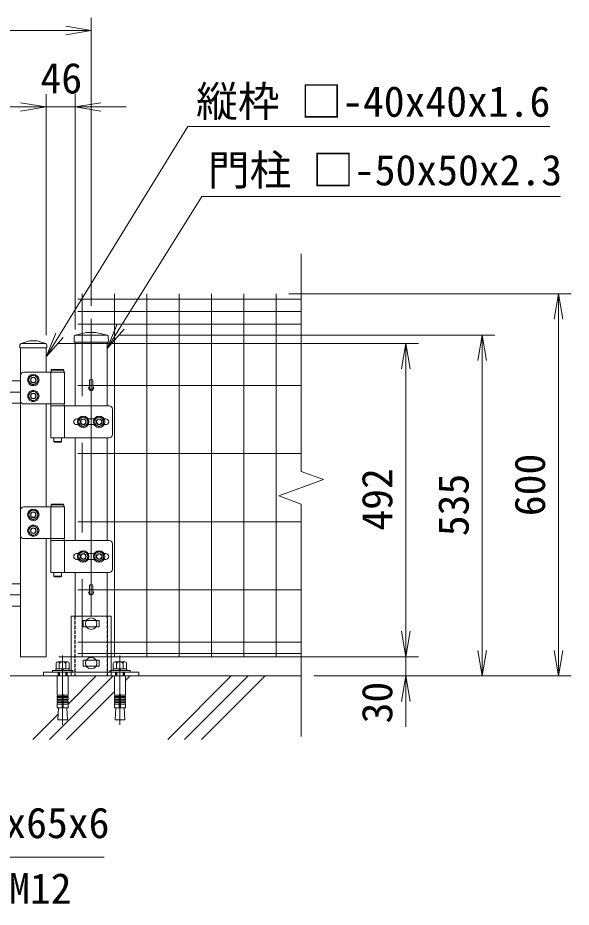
# Model space of a CAD drawing. Units: millimetres, scale not verified. Extents: x -4200 to 4200, y -2970 to 2970.
# Drawn here: x -2447 to -1577, y -66 to 1330 of the extents above; entities that cross this region are included whole.
import ezdxf
from ezdxf.enums import TextEntityAlignment as Align

# ---------------------------------------------------------------- set-up
doc = ezdxf.new("R2010")
doc.units = ezdxf.units.MM
doc.header["$LTSCALE"] = 20
for name, pattern in [('DASHED', [7.5, 6, -1.5]), ('USER1', [50.8, 31.75, -6.35, 6.35, -6.35]), ('USER3', [0.375, 0.25, -0.125])]:
    doc.linetypes.add(name, pattern=pattern)
for name, color, linetype, lineweight in [('0-0_D-STR-DIM', 7, 'Continuous', 9), ('0-1_0', 7, 'Continuous', 9), ('0-2_D-STR1', 1, 'Continuous', 18), ('0-3_D-BMK', 2, 'USER1', 13), ('0-4_D-STR-TXT', 7, 'Continuous', 9), ('0-5_D-STR3', 3, 'Continuous', 13), ('0-8_D-STR2', 7, 'Continuous', 9), ('0-B_D-BGD', 7, 'Continuous', 9), ('0-C_D-DCR-HCH', 7, 'Continuous', 9)]:
    doc.layers.add(name, color=color, linetype=linetype, lineweight=lineweight)
doc.styles.add('ＭＳ ゴシック', font='')
doc.styles.get('ＭＳ ゴシック').set_extended_font_data('MS Gothic')

# ---------------------------------------------------------------- blocks, each defined once
blk = doc.blocks.new('_Open')
at = {"layer": '0-1_0'}
blk.add_line((-20, 3.33), (0, 0), dxfattribs=at)
blk.add_lwpolyline([(-20, -3.33), (0, 0), (-20, 0)], dxfattribs=at)
blk = doc.blocks.new('U62')
at = {"layer": '0-2_D-STR1'}
for p, q in [((17860, 10392), (17860, 10300)), ((17893.8, 10437.9), (18160, 10520)), ((18659.2, 10440), (17908, 10440)), ((18400, 10520), (18160, 10520)), ((18666.2, 10437.9), (18400, 10520)), ((18700, 10392), (18700, 10300)), ((18700, 10300), (17860, 10300)), ((17880, 10300), (17880, 600)), ((18680, 10300), (18680, 9540)), ((17880, 9265), (17620, 9265)), ((17880, 8565), (17620, 8565)), ((18680, 8540), (18680, 5310)), ((18680, 4310), (18680, 600)), ((17880, 2894), (17620, 2894)), ((17880, 2194), (17620, 2194)), ((18680, 600), (17880, 600))]:
    blk.add_line(p, q, dxfattribs=at)
for centre, start, end in [((17908, 10392), 90, 180), ((18652, 10392), 0, 72.84994)]:
    blk.add_arc(centre, 48, start, end, dxfattribs=at)
at = {"layer": '0-3_D-BMK'}
for p, q in [((1000, 8915), (17880, 8915)), ((1000, 2544), (17880, 2544))]:
    blk.add_line(p, q, dxfattribs=at)
at = {"layer": '0-5_D-STR3'}
for p, q in [((19260, 9540), (17980, 9540)), ((18828, 9540), (18828, 8540)), ((19244, 9600), (18844, 9600)), ((19244, 9540), (18844, 9540)), ((19224, 9620), (18864, 9620)), ((19260, 9540), (19260, 8540)), ((17880, 9440), (17880, 8640)), ((17980, 8540), (19260, 8540)), ((18828, 8480), (18828, 7480)), ((18828, 8480), (20668, 8480)), ((18834, 8540), (19254, 8540)), ((19254, 8540), (19254, 8480)), ((19260, 8480), (19260, 7480)), ((20768, 8380), (20768, 7580)), ((19550, 7980), (19550.2, 7980)), ((19640, 8070), (19694.1, 8070)), ((19640, 7890), (19694.1, 7890)), ((20005.9, 8070), (20194.1, 8070)), ((20005.9, 7890), (20194.1, 7890)), ((20505.9, 8070), (20560, 8070)), ((20505.9, 7890), (20560, 7890)), ((20650, 7980), (20650.2, 7980)), ((20668, 7480), (18828, 7480)), ((18924, 7480), (18924, 7360)), ((18944, 7340), (18924, 7360)), ((19164, 7360), (18924, 7360)), ((19144, 7340), (18944, 7340)), ((19144, 7340), (19164, 7360)), ((19164, 7480), (19164, 7360)), ((19260, 5310), (17980, 5310)), ((18828, 5310), (18828, 4310)), ((19244, 5370), (18844, 5370)), ((19244, 5310), (18844, 5310)), ((19224, 5390), (18864, 5390)), ((19260, 5310), (19260, 4310)), ((17880, 5210), (17880, 4410)), ((17980, 4310), (19260, 4310)), ((18828, 4250), (18828, 3250)), ((18828, 4250), (20668, 4250)), ((18834, 4310), (19254, 4310)), ((19254, 4310), (19254, 4250)), ((19260, 4250), (19260, 3250)), ((20768, 4150), (20768, 3350)), ((19550, 3750), (19550.2, 3750)), ((19640, 3840), (19694.1, 3840)), ((19640, 3660), (19694.1, 3660)), ((20005.9, 3840), (20194.1, 3840)), ((20005.9, 3660), (20194.1, 3660)), ((20505.9, 3840), (20560, 3840)), ((20505.9, 3660), (20560, 3660)), ((20650, 3750), (20650.2, 3750)), ((20668, 3250), (18828, 3250)), ((18924, 3250), (18924, 3130)), ((18944, 3110), (18924, 3130)), ((19164, 3130), (18924, 3130)), ((19144, 3110), (18944, 3110)), ((19144, 3110), (19164, 3130)), ((19164, 3250), (19164, 3130))]:
    blk.add_line(p, q, dxfattribs=at)
for points in [[(18864, 9620), (18844, 9600), (18844, 9540)], [(19224, 9620), (19244, 9600), (19244, 9540)], [(18834, 8540), (18834, 8480), (19254, 8480)], [(18864, 5390), (18844, 5370), (18844, 5310)], [(19224, 5390), (19244, 5370), (19244, 5310)], [(18834, 4310), (18834, 4250), (19254, 4250)]]:
    blk.add_lwpolyline(points, dxfattribs=at)
for points in [[(18280, 9452), (18139.7, 9371), (18139.7, 9209), (18280, 9128), (18420.3, 9209), (18420.3, 9371)], [(18280, 8952), (18139.7, 8871), (18139.7, 8709), (18280, 8628), (18420.3, 8709), (18420.3, 8871)], [(19850, 8142), (19709.7, 8061), (19709.7, 7899), (19850, 7818), (19990.3, 7899), (19990.3, 8061)], [(20350, 8142), (20209.7, 8061), (20209.7, 7899), (20350, 7818), (20490.3, 7899), (20490.3, 8061)], [(18280, 5222), (18139.7, 5141), (18139.7, 4979), (18280, 4898), (18420.3, 4979), (18420.3, 5141)], [(18280, 4722), (18139.7, 4641), (18139.7, 4479), (18280, 4398), (18420.3, 4479), (18420.3, 4641)], [(19850, 3912), (19709.7, 3831), (19709.7, 3669), (19850, 3588), (19990.3, 3669), (19990.3, 3831)], [(20350, 3912), (20209.7, 3831), (20209.7, 3669), (20350, 3588), (20490.3, 3669), (20490.3, 3831)]]:
    blk.add_lwpolyline(points, close=True, dxfattribs=at)
for centre, radius in [((18280, 9290), 180), ((18280, 9290), 140.7), ((18280, 9290), 90), ((18280, 9290), 80), ((18280, 8790), 180), ((18280, 8790), 140.7), ((18280, 8790), 90), ((18280, 8790), 80), ((19850, 7980), 180), ((19850, 7980), 140.7), ((20350, 7980), 180), ((20350, 7980), 140.7), ((19850, 7980), 90), ((19850, 7980), 80), ((20350, 7980), 90), ((20350, 7980), 80), ((18280, 5060), 180), ((18280, 5060), 140.7), ((18280, 5060), 90), ((18280, 5060), 80), ((18280, 4560), 180), ((18280, 4560), 140.7), ((18280, 4560), 90), ((18280, 4560), 80), ((19850, 3750), 180), ((20350, 3750), 180), ((19850, 3750), 140.7), ((19850, 3750), 90), ((19850, 3750), 80), ((20350, 3750), 140.7), ((20350, 3750), 90), ((20350, 3750), 80)]:
    blk.add_circle(centre, radius, dxfattribs=at)
for centre, radius, start, end in [((17980, 9440), 100, 90, 180), ((17980, 8640), 100, 180, 270), ((20668, 8380), 100, 0, 90), ((19640, 7980), 90, 90, 180), ((19640, 7980), 90, 180, 270), ((20560, 7980), 90, 0, 90), ((20560, 7980), 90, 270, 0), ((20668, 7580), 100, 270, 0), ((17980, 5210), 100, 90, 180), ((17980, 4410), 100, 180, 270), ((20668, 4150), 100, 0, 90), ((19640, 3750), 90, 90, 180), ((19640, 3750), 90, 180, 270), ((20560, 3750), 90, 0, 90), ((20560, 3750), 90, 270, 0), ((20668, 3350), 100, 270, 0)]:
    blk.add_arc(centre, radius, start, end, dxfattribs=at)
blk = doc.blocks.new('ベースプレート部品\u3000正面図')
at = {"layer": '0-5_D-STR3'}
for p, q in [((17927, 48401.4), (16666.9, 48401.4)), ((16666.9, 48401.4), (16666.9, 46641.4)), ((17927, 48401.4), (17927, 46641.4)), ((17546.8, 48256.4), (17046.7, 48256.4)), ((17046.7, 48256.4), (17046.7, 48066.4)), ((17546.7, 48066.4), (17046.8, 48066.4)), ((17546.7, 48256.4), (17546.7, 48066.4)), ((17546.8, 47016.4), (17046.7, 47016.4)), ((17046.7, 47016.4), (17046.7, 46826.4)), ((17546.7, 47016.4), (17546.7, 46826.4)), ((17546.7, 46826.4), (17046.8, 46826.4)), ((15797, 46641.4), (18797, 46641.4)), ((18797, 46641.4), (18797, 46521.4))]:
    blk.add_line(p, q, dxfattribs=at)
at = {"layer": '0-5_D-STR3', "linetype": 'DASHED'}
for p, q in [((16786.9, 48401.4), (16786.9, 46521.4)), ((17806.9, 46521.4), (17806.9, 48401.4)), ((16258.9, 46641.4), (16258.9, 46521.4)), ((16538.7, 46641.4), (16538.7, 46521.4)), ((16666.9, 46641.4), (16666.9, 46521.4)), ((17927, 46641.4), (17927, 46521.4)), ((18058.7, 46641.4), (18058.7, 46521.4)), ((18338.7, 46641.4), (18338.7, 46521.4))]:
    blk.add_line(p, q, dxfattribs=at)
at = {"layer": '0-5_D-STR3'}
blk.add_lwpolyline([(15797, 46641.4), (15797, 46521.4), (18797, 46521.4)], dxfattribs=at)
blk = doc.blocks.new('MLeader7')
at = {"layer": '0-4_D-STR-TXT'}
blk.add_lwpolyline([(-3267.43, 261.85), (-3133.1, 12.46), (-2388.26, 12.46), (-2311.06, 12.46)], dxfattribs=at)

msp = doc.modelspace()

# ---------------------------------------------------------------- linework, layer by layer
at = {"layer": '0-0_D-STR-DIM'}
for p, q in [((-2331.4, 877.9), (-2331.4, 1330.44)), ((-2371.4, 1310.44), (-3321.4, 1310.44)), ((-2402.39, 832.06), (-2402.39, 1210.44)), ((-2402.39, 832.06), (-2402.39, 1210.44)), ((-2356.4, 841.06), (-2356.4, 1210.44)), ((-3286.39, 1190.44), (-2442.39, 1190.44)), ((-2442.39, 1190.44), (-2482.39, 1190.44)), ((-2402.39, 1190.44), (-2356.4, 1190.44)), ((-2316.4, 1190.44), (-2276.4, 1190.44)), ((-2020.98, 897.06), (-1577.01, 897.06)), ((-1597.01, 857.06), (-1597.01, 337.06)), ((-2286.48, 832.06), (-1697.01, 832.06)), ((-2383.43, 819.06), (-1817.01, 819.06)), ((-1717.01, 337.06), (-1717.01, 792.06)), ((-1837.01, 779.06), (-1837.01, 367.06)), ((-1837.01, 367.06), (-1837.01, 407.06)), ((-2382.39, 327.06), (-1817.01, 327.06)), ((-2382.39, 327.06), (-1817.01, 327.06)), ((-1837.01, 327.06), (-1837.01, 297.06)), ((-1981.5, 297.06), (-1697.01, 297.06)), ((-1981.5, 297.06), (-1577.01, 297.06)), ((-1981.5, 297.06), (-1817.01, 297.06)), ((-1837.01, 257.06), (-1837.01, 217.06))]:
    msp.add_line(p, q, dxfattribs=at)
at = {"layer": '0-2_D-STR1'}
for p, q in [((-2358.24, 830.06), (-2358.4, 821.06)), ((-2338.9, 836.06), (-2356.69, 831.98)), ((-2356.31, 832.06), (-2306.48, 832.06)), ((-2338.9, 836.06), (-2323.9, 836.06)), ((-2323.9, 836.06), (-2306.1, 831.98)), ((-2304.55, 830.06), (-2304.4, 821.06)), ((-2358.4, 821.06), (-2304.4, 821.06)), ((-2356.4, 821.06), (-2356.4, 721.06)), ((-2306.4, 821.06), (-2306.4, 721.06)), ((-2356.4, 671.06), (-2356.4, 509.56)), ((-2306.4, 671.06), (-2306.4, 509.56)), ((-2356.4, 459.56), (-2356.4, 391.06)), ((-2306.4, 459.56), (-2306.4, 391.06)), ((-2356.39, 297.06), (-2306.39, 297.06))]:
    msp.add_line(p, q, dxfattribs=at)
at = {"layer": '0-2_D-STR1', "linetype": 'USER3'}
for p, q in [((-2356.39, 391.06), (-2356.39, 297.06)), ((-2306.39, 391.06), (-2306.39, 297.06))]:
    msp.add_line(p, q, dxfattribs=at)
at = {"layer": '0-2_D-STR1'}
for centre, radius, start, end in [((-2356.24, 830.03), 2, 102.93782, 179), ((-2306.55, 830.03), 2, 1, 77.06218), ((-2331.4, 749.06), 4, 162.5424, 17.4576), ((-2331.4, 428.06), 4, 162.5424, 17.4576)]:
    msp.add_arc(centre, radius, start, end, dxfattribs=at)
at = {"layer": '0-3_D-BMK'}
for p, q in [((-2331.4, 857.9), (-2331.4, 391.06)), ((-2376.3, 328.97), (-2376.3, 219.97)), ((-2286.31, 328.97), (-2286.31, 219.97))]:
    msp.add_line(p, q, dxfattribs=at)
at = {"layer": '0-4_D-STR-TXT'}
for points in [[(-1610.56, 1159.63), (-2179.31, 1159.63), (-2381.4, 831.87)], [(-1593.64, 1049.93), (-2157.61, 1049.93), (-2285.25, 844.97)]]:
    msp.add_lwpolyline(points, dxfattribs=at)
at = {"layer": '0-5_D-STR3'}
for p, q in [((-2334, 760.78), (-2334, 748.61)), ((-2328.8, 760.78), (-2328.8, 748.61)), ((-2334, 438.83), (-2334, 426.66)), ((-2328.8, 438.83), (-2328.8, 426.66)), ((-2384.95, 297.06), (-2367.65, 297.06)), ((-2294.96, 297.06), (-2277.66, 297.06))]:
    msp.add_line(p, q, dxfattribs=at)
at = {"layer": '0-5_D-STR3', "lineweight": 18}
for p, q in [((-2365.55, 308.36), (-2387.05, 308.36)), ((-2387.05, 308.36), (-2387.05, 305.36)), ((-2386.7, 316.66), (-2386.7, 308.36)), ((-2386.7, 308.36), (-2365.91, 308.36)), ((-2368.51, 319.16), (-2384.1, 319.16)), ((-2382.3, 319.16), (-2370.3, 319.16)), ((-2381.5, 308.36), (-2381.5, 316.66)), ((-2377.8, 308.36), (-2377, 305.36)), ((-2374.8, 305.36), (-2375.61, 308.36)), ((-2371.11, 308.36), (-2371.11, 316.66)), ((-2365.91, 308.36), (-2365.91, 316.66)), ((-2365.55, 305.36), (-2365.55, 308.36)), ((-2275.56, 308.36), (-2297.06, 308.36)), ((-2297.06, 308.36), (-2297.06, 305.36)), ((-2296.7, 316.66), (-2296.7, 308.36)), ((-2296.7, 308.36), (-2275.92, 308.36)), ((-2278.52, 319.16), (-2294.11, 319.16)), ((-2292.31, 319.16), (-2280.31, 319.16)), ((-2291.51, 308.36), (-2291.51, 316.66)), ((-2287.81, 308.36), (-2287.01, 305.36)), ((-2284.81, 305.36), (-2285.62, 308.36)), ((-2281.12, 308.36), (-2281.12, 316.66)), ((-2275.92, 308.36), (-2275.92, 316.66)), ((-2275.56, 305.36), (-2275.56, 308.36)), ((-2392.3, 305.36), (-2392.3, 303.06)), ((-2360.3, 305.36), (-2392.3, 305.36)), ((-2392.3, 303.06), (-2360.3, 303.06)), ((-2387.05, 305.36), (-2365.55, 305.36)), ((-2384.95, 297.06), (-2384.95, 267.03)), ((-2382.3, 303.06), (-2382.3, 297.06)), ((-2381.22, 297.06), (-2381.22, 303.06)), ((-2371.38, 297.06), (-2371.38, 303.06)), ((-2370.3, 297.06), (-2370.3, 303.06)), ((-2367.65, 297.06), (-2367.65, 267.03)), ((-2360.3, 303.06), (-2360.3, 305.36)), ((-2302.31, 305.36), (-2302.31, 303.06)), ((-2270.31, 305.36), (-2302.31, 305.36)), ((-2302.31, 303.06), (-2270.31, 303.06)), ((-2297.06, 305.36), (-2275.56, 305.36)), ((-2294.96, 297.06), (-2294.96, 267.03)), ((-2292.31, 303.06), (-2292.31, 297.06)), ((-2291.23, 297.06), (-2291.23, 303.06)), ((-2281.39, 297.06), (-2281.39, 303.06)), ((-2280.31, 297.06), (-2280.31, 303.06)), ((-2277.66, 297.06), (-2277.66, 267.03)), ((-2270.31, 303.06), (-2270.31, 305.36)), ((-2377.3, 267.03), (-2384.95, 267.03)), ((-2384.95, 264.53), (-2384.52, 266.99)), ((-2377.3, 267.03), (-2377.3, 247.06)), ((-2375.3, 267.03), (-2367.65, 267.03)), ((-2375.3, 267.03), (-2375.3, 247.06)), ((-2367.65, 264.53), (-2368.09, 266.99)), ((-2287.31, 267.03), (-2294.96, 267.03)), ((-2294.96, 264.53), (-2294.53, 266.99)), ((-2287.31, 267.03), (-2287.31, 247.06)), ((-2285.31, 267.03), (-2277.66, 267.03)), ((-2285.31, 267.03), (-2285.31, 247.06)), ((-2277.66, 264.53), (-2278.1, 266.99)), ((-2384.95, 264.53), (-2377.3, 264.53)), ((-2384.95, 264.53), (-2384.95, 263.03)), ((-2384.95, 263.03), (-2377.3, 263.03)), ((-2384.95, 260.53), (-2384.52, 262.99)), ((-2384.95, 260.53), (-2377.3, 260.53)), ((-2384.95, 260.53), (-2384.95, 259.03)), ((-2384.95, 259.03), (-2377.3, 259.03)), ((-2384.95, 256.53), (-2384.52, 258.99)), ((-2384.95, 256.53), (-2377.3, 256.53)), ((-2384.95, 256.53), (-2384.95, 255.03)), ((-2384.95, 252.56), (-2384.52, 255.03)), ((-2384.95, 255.03), (-2377.3, 255.03)), ((-2384.95, 252.56), (-2377.3, 252.56)), ((-2384.95, 252.56), (-2384.95, 247.06)), ((-2367.65, 264.53), (-2375.3, 264.53)), ((-2367.65, 263.03), (-2375.3, 263.03)), ((-2367.65, 260.53), (-2375.3, 260.53)), ((-2367.65, 259.03), (-2375.3, 259.03)), ((-2367.65, 256.53), (-2375.3, 256.53)), ((-2367.65, 255.03), (-2375.3, 255.03)), ((-2367.65, 252.56), (-2375.3, 252.56)), ((-2367.65, 260.53), (-2368.09, 262.99)), ((-2367.65, 256.53), (-2368.09, 258.99)), ((-2367.65, 252.56), (-2368.09, 255.03)), ((-2367.65, 264.53), (-2367.65, 263.03)), ((-2367.65, 260.53), (-2367.65, 259.03)), ((-2367.65, 256.53), (-2367.65, 255.03)), ((-2367.65, 252.56), (-2367.65, 247.06)), ((-2294.96, 264.53), (-2287.31, 264.53)), ((-2294.96, 264.53), (-2294.96, 263.03)), ((-2294.96, 263.03), (-2287.31, 263.03)), ((-2294.96, 260.53), (-2294.53, 262.99)), ((-2294.96, 260.53), (-2287.31, 260.53)), ((-2294.96, 260.53), (-2294.96, 259.03)), ((-2294.96, 259.03), (-2287.31, 259.03)), ((-2294.96, 256.53), (-2294.53, 258.99)), ((-2294.96, 256.53), (-2287.31, 256.53)), ((-2294.96, 256.53), (-2294.96, 255.03)), ((-2294.96, 252.56), (-2294.53, 255.03)), ((-2294.96, 255.03), (-2287.31, 255.03)), ((-2294.96, 252.56), (-2287.31, 252.56)), ((-2294.96, 252.56), (-2294.96, 247.06)), ((-2277.66, 264.53), (-2285.31, 264.53)), ((-2277.66, 263.03), (-2285.31, 263.03)), ((-2277.66, 260.53), (-2285.31, 260.53)), ((-2277.66, 259.03), (-2285.31, 259.03)), ((-2277.66, 256.53), (-2285.31, 256.53)), ((-2277.66, 255.03), (-2285.31, 255.03)), ((-2277.66, 252.56), (-2285.31, 252.56)), ((-2277.66, 260.53), (-2278.1, 262.99)), ((-2277.66, 256.53), (-2278.1, 258.99)), ((-2277.66, 252.56), (-2278.1, 255.03)), ((-2277.66, 264.53), (-2277.66, 263.03)), ((-2277.66, 260.53), (-2277.66, 259.03)), ((-2277.66, 256.53), (-2277.66, 255.03)), ((-2277.66, 252.56), (-2277.66, 247.06)), ((-2384.95, 247.06), (-2367.65, 247.06)), ((-2382.8, 247.06), (-2383.88, 227.96)), ((-2369.81, 247.06), (-2368.73, 227.96)), ((-2294.96, 247.06), (-2277.66, 247.06)), ((-2292.81, 247.06), (-2293.89, 227.96)), ((-2279.82, 247.06), (-2278.73, 227.96)), ((-2368.73, 227.96), (-2383.88, 227.96)), ((-2278.73, 227.96), (-2293.89, 227.96))]:
    msp.add_line(p, q, dxfattribs=at)
at = {"layer": '0-5_D-STR3'}
for centre in [(-2331.4, 379.06), (-2331.39, 317.06)]:
    msp.add_circle(centre, 9, dxfattribs=at)
for centre in [(-2331.4, 748.61), (-2331.4, 426.66)]:
    msp.add_arc(centre, 2.6, 180, 0, dxfattribs=at)
at = {"layer": '0-5_D-STR3', "lineweight": 18}
for centre, radius, start, end in [((-2384.1, 316.56), 2.6, 2.20423, 177.79577), ((-2376.3, 312.51), 6.65, 38.61324, 141.38676), ((-2368.51, 316.56), 2.6, 2.20423, 177.79577), ((-2294.11, 316.56), 2.6, 2.20423, 177.79577), ((-2286.31, 312.51), 6.65, 38.61324, 141.38676), ((-2278.52, 316.56), 2.6, 2.20423, 177.79577), ((-2376.3, 267.03), 1, 0, 180), ((-2286.31, 267.03), 1, 0, 180)]:
    msp.add_arc(centre, radius, start, end, dxfattribs=at)
at = {"layer": '0-5_D-STR3'}
for centre in [(-2331.4, 760.77), (-2331.4, 438.82)]:
    msp.add_ellipse(centre, major_axis=(-2.6, 0), ratio=0.649974, start_param=3.1415927, end_param=6.2831853, dxfattribs=at)
at = {"layer": '0-8_D-STR2'}
for p, q in [((-2001.5, 618.22), (-2001.5, 959.67)), ((-2345.6, 897.06), (-2345.6, 736.26)), ((-2294.83, 897.06), (-2294.83, 327.06)), ((-2244.06, 897.06), (-2244.06, 327.06)), ((-2193.29, 897.06), (-2193.29, 327.06)), ((-2142.52, 897.06), (-2142.52, 327.06)), ((-2091.75, 897.06), (-2091.75, 327.06)), ((-2040.98, 897.06), (-2040.98, 327.06)), ((-2352.6, 888.64), (-2001.5, 888.64)), ((-2352.6, 869.06), (-2001.5, 869.06)), ((-2352.6, 849.49), (-2001.5, 849.49)), ((-2352.6, 753.06), (-2001.5, 753.06)), ((-2345.6, 662.86), (-2345.6, 522.26)), ((-2352.6, 646.06), (-2001.5, 646.06)), ((-1966.26, 605.39), (-2001.5, 618.22)), ((-2036.74, 579.74), (-1966.26, 605.39)), ((-2001.5, 566.91), (-2036.74, 579.74)), ((-2001.5, 201.91), (-2001.5, 566.91)), ((-2352.6, 539.06), (-2001.5, 539.06)), ((-2345.6, 448.86), (-2345.6, 327.06)), ((-2352.6, 432.06), (-2001.5, 432.06)), ((-2352.6, 350.06), (-2001.5, 350.06)), ((-2352.6, 332.46), (-2001.5, 332.46))]:
    msp.add_line(p, q, dxfattribs=at)
at = {"layer": '0-B_D-BGD'}
msp.add_line((-3691.29, 297.06), (-2001.5, 297.06), dxfattribs=at)
at = {"layer": '0-C_D-DCR-HCH'}
for p, q in [((-2396.83, 197.06), (-2296.83, 297.06)), ((-2367.68, 252.73), (-2323.35, 297.06)), ((-2277.66, 289.72), (-2270.31, 297.06)), ((-2211.21, 197.06), (-2111.21, 297.06)), ((-2184.7, 197.06), (-2084.7, 297.06)), ((-2158.18, 197.06), (-2058.18, 297.06)), ((-2370.31, 197.06), (-2294.96, 272.42)), ((-2423.35, 197.06), (-2383.37, 237.04))]:
    msp.add_line(p, q, dxfattribs=at)

# ---------------------------------------------------------------- block references
at = {"layer": '0-0_D-STR-DIM'}
for name, p, xscale, yscale in [('_Open', (-2331.4, 1310.44), 2, 2), ('_Open', (-2402.39, 1190.44), 2, 2), ('_Open', (-2402.39, 1190.44), 2, 2), ('U62', (-3336.4, 297.06), 0.05, 0.05), ('ベースプレート部品\u3000正面図', (-3196.25, -2029.01), 0.05, 0.05)]:
    msp.add_blockref(name, p, dxfattribs=dict(at, xscale=xscale, yscale=yscale))
at = {"layer": '0-0_D-STR-DIM', "xscale": 2, "yscale": 2}
for p, rotation in [((-2356.4, 1190.44), 180), ((-1597.01, 897.06), 90), ((-1717.01, 832.06), 90), ((-1837.01, 819.06), 90), ((-1837.01, 327.06), 270), ((-1837.01, 327.06), 270), ((-1717.01, 297.06), 270), ((-1597.01, 297.06), 270), ((-1837.01, 297.06), 90)]:
    msp.add_blockref('_Open', p, dxfattribs=dict(at, rotation=rotation))
at = {"layer": '0-4_D-STR-TXT', "xscale": 2, "yscale": 2}
for p, rotation in [((-2306.4, 811.02), 238.08759), ((-2402.39, 797.82), 238.34296)]:
    msp.add_blockref('_Open', p, dxfattribs=dict(at, rotation=rotation))
at = {"layer": '0-4_D-STR-TXT'}
msp.add_blockref('MLeader7', (0, 0), dxfattribs=at)

# ---------------------------------------------------------------- texts
at = {"layer": '0-0_D-STR-DIM', "style": 'ＭＳ ゴシック'}
msp.add_text('46', height=48.09, dxfattribs=at).set_placement((-2411.12, 1197.18), align=Align.BOTTOM_LEFT)
for s, p in [('600', (-1603.75, 547.81)), ('492', (-1843.75, 525.09)), ('535', (-1723.75, 516.34)), ('30', (-1843.75, 222.45))]:
    msp.add_text(s, height=48.09, rotation=90, dxfattribs=at).set_placement(p, align=Align.BOTTOM_LEFT)
at = {"layer": '0-4_D-STR-TXT', "style": 'ＭＳ ゴシック'}
for s, p in [('縦枠 □-40x40x1.6', (-2166.47, 1160.6)), ('門柱 □-50x50x2.3', (-2148.07, 1052.89)), ('ベースプレート 2-150x65x6', (-3121.77, 27.85)), ('他穿孔めねじアンカーM12', (-3116.44, -75.16))]:
    msp.add_text(s, height=48.09, dxfattribs=at).set_placement(p, align=Align.BOTTOM_LEFT)

doc.saveas('drawing.dxf')
